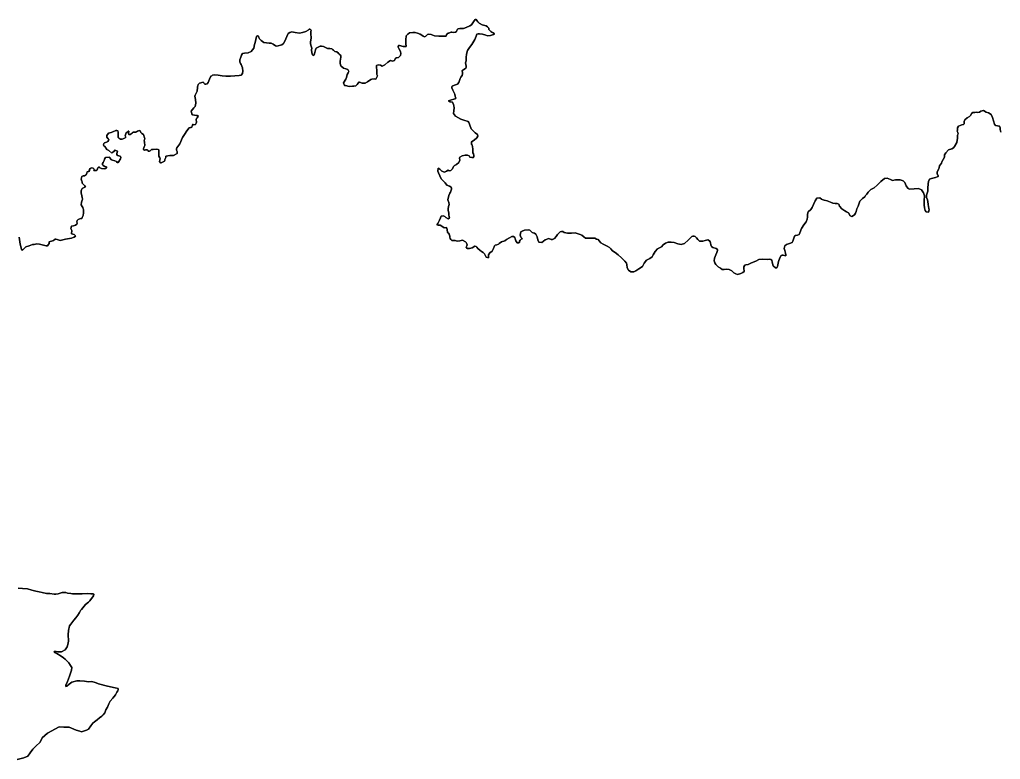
# Model space of a CAD drawing. Header units: inches. Extents: x 141448 to 685535, y 3466439 to 4099221.
# Drawn here: x 463876 to 472048, y 3804954 to 3811116 of the extents above; entities that cross this region are included whole.
import ezdxf

# ---------------------------------------------------------------- set-up
doc = ezdxf.new("R2010")
doc.units = ezdxf.units.IN
doc.header["$MEASUREMENT"] = 0
doc.layers.add('az_county', color=7, linetype='Continuous')

msp = doc.modelspace()

# ---------------------------------------------------------------- linework, layer by layer
at = {"layer": 'az_county'}
for points in [[(472050.3125, 3810177.25), (472044.90625, 3810200.5), (472046.8125, 3810214), (472041.1875, 3810227.5), (472033.90625, 3810227.5), (472022.3125, 3810229.75), (472006.5, 3810233.75), (471997.40625, 3810245.25), (471990.09375, 3810273.25), (471982.8125, 3810300.75), (471971.3125, 3810324.75), (471948.6875, 3810339.25), (471929.1875, 3810344.25), (471906, 3810357.75), (471884.09375, 3810353.5), (471874.3125, 3810345.75), (471860.8125, 3810343.25), (471847.40625, 3810343.75), (471835.8125, 3810343.25), (471819.40625, 3810341.25), (471807.09375, 3810332.75), (471800.40625, 3810320), (471790.59375, 3810308.25), (471771.6875, 3810298.75), (471750.90625, 3810281.5), (471747.3125, 3810266.25), (471746, 3810257.25), (471745.40625, 3810247.25), (471739.3125, 3810241.75), (471727.6875, 3810240), (471699, 3810228.25), (471691.59375, 3810214.75), (471691, 3810195.25), (471688.59375, 3810186.25), (471693.40625, 3810174.75), (471695.1875, 3810163.75), (471691.59375, 3810152), (471689.09375, 3810141.75), (471689.09375, 3810126.25), (471688.40625, 3810112.25), (471683.5, 3810093.25), (471665.8125, 3810059), (471657.8125, 3810047.5), (471643.09375, 3810038.75), (471614.40625, 3810031.75), (471593.09375, 3810005.75), (471583.3125, 3809989.25), (471582.59375, 3809979), (471581.40625, 3809971.25), (471560, 3809930.25), (471555.8125, 3809921), (471541.09375, 3809897.75), (471537.40625, 3809884.75), (471535.5, 3809872.25), (471521.90625, 3809849), (471521.8125, 3809842.75), (471521.8125, 3809828.75), (471527.5, 3809822), (471530.59375, 3809815.25), (471528.6875, 3809809.25), (471521.59375, 3809806.75), (471506.09375, 3809801.75), (471473.09375, 3809793.75), (471456.09375, 3809786.75), (471449.3125, 3809768.25), (471446.90625, 3809747.5), (471443.09375, 3809712), (471441.90625, 3809686.25), (471432.09375, 3809652.75), (471432.59375, 3809633.75), (471439.3125, 3809615.25), (471442.90625, 3809599.5), (471444.8125, 3809575), (471450.8125, 3809543.75), (471455.59375, 3809532.25), (471448.90625, 3809512.75), (471429.40625, 3809514.5), (471421.5, 3809526.75), (471416, 3809547), (471413.59375, 3809572.75), (471411.90625, 3809609.75), (471414.40625, 3809646.75), (471407.6875, 3809674.25), (471390, 3809698.75), (471366.3125, 3809708.25), (471328.40625, 3809707.25), (471291.1875, 3809703.75), (471278.40625, 3809710.25), (471268.09375, 3809723.25), (471263.8125, 3809731.75), (471252.3125, 3809758), (471238.8125, 3809772.75), (471213.3125, 3809782.5), (471174.8125, 3809780.75), (471149.8125, 3809776.5), (471130.90625, 3809783.75), (471103.40625, 3809796.25), (471081.40625, 3809791.25), (471050.3125, 3809768), (471021.59375, 3809736.75), (470994.6875, 3809714.25), (470969.09375, 3809701.5), (470947.09375, 3809679.5), (470936.09375, 3809663), (470925.09375, 3809649.5), (470917.09375, 3809639.25), (470900, 3809624.5), (470875.59375, 3809605), (470863.3125, 3809561), (470851.59375, 3809539.5), (470845.5, 3809518.75), (470840.59375, 3809502.75), (470831.40625, 3809490), (470811.3125, 3809476), (470797.3125, 3809480.25), (470783.3125, 3809506), (470765, 3809514.75), (470750.3125, 3809524.25), (470725.90625, 3809540.75), (470707.6875, 3809562.25), (470701.59375, 3809577.75), (470688.8125, 3809583.25), (470669.90625, 3809583.25), (470652.8125, 3809586.75), (470631.5, 3809596), (470604.09375, 3809607.75), (470579.09375, 3809612.75), (470563.8125, 3809616.75), (470556.5, 3809620.5), (470543.09375, 3809632.25), (470518.6875, 3809629.25), (470504.59375, 3809607.25), (470491.09375, 3809576), (470479.5, 3809551.5), (470469.6875, 3809533.25), (470445.90625, 3809515.5), (470439.8125, 3809495.75), (470439.6875, 3809469.75), (470437.90625, 3809453.75), (470428.6875, 3809430.5), (470410.3125, 3809405.5), (470391.90625, 3809375.5), (470376.09375, 3809340.75), (470371.09375, 3809324.75), (470357.09375, 3809321.25), (470341.3125, 3809316.75), (470332.09375, 3809312), (470325.90625, 3809295.5), (470319.1875, 3809271), (470312.40625, 3809259.5), (470291.09375, 3809252.25), (470264.90625, 3809243.75), (470252.59375, 3809230.25), (470247.09375, 3809208.25), (470251.90625, 3809192.25), (470256.8125, 3809170.25), (470259.3125, 3809158), (470259.8125, 3809149.5), (470250.09375, 3809150.25), (470237.90625, 3809153.25), (470229.90625, 3809153.75), (470221.40625, 3809151.25), (470209.8125, 3809133), (470199.90625, 3809101.25), (470191.90625, 3809059.75), (470186.40625, 3809048.75), (470173.59375, 3809049.75), (470155.40625, 3809065.75), (470146.90625, 3809094.5), (470143.3125, 3809111.75), (470135.3125, 3809119), (470125.59375, 3809119.75), (470104.8125, 3809117.25), (470068.8125, 3809121.5), (470035.3125, 3809118.5), (470010.8125, 3809105.25), (470000.40625, 3809100.25), (469969.3125, 3809087.25), (469944.90625, 3809077), (469925.90625, 3809072.25), (469917.40625, 3809069.75), (469911.3125, 3809055.75), (469910.09375, 3809036.25), (469913.09375, 3809026.25), (469911.8125, 3809017.75), (469900.8125, 3809009.25), (469886.1875, 3809001.75), (469856.90625, 3808991.5), (469842.3125, 3808998.25), (469826.40625, 3809007.25), (469808.8125, 3809024), (469787.40625, 3809034.25), (469763.59375, 3809036.25), (469745.3125, 3809035), (469730.6875, 3809035.75), (469716.09375, 3809046), (469695.90625, 3809055.75), (469677.59375, 3809076), (469669.09375, 3809090.25), (469662.40625, 3809106.75), (469666.09375, 3809128), (469675.90625, 3809155.5), (469686.40625, 3809176.75), (469691.90625, 3809192.75), (469689.40625, 3809200.75), (469678.40625, 3809208.25), (469652.3125, 3809217.75), (469640.6875, 3809227.25), (469636.40625, 3809240.5), (469632.8125, 3809255.75), (469629.09375, 3809264.25), (469624.3125, 3809273), (469609, 3809281.5), (469587.6875, 3809274.75), (469569.40625, 3809271.25), (469541.3125, 3809269.25), (469526.09375, 3809283.5), (469516.3125, 3809299.25), (469504.09375, 3809309.75), (469496.8125, 3809313.25), (469486.40625, 3809312.75), (469477.90625, 3809309.25), (469469.90625, 3809301.75), (469447.3125, 3809278), (469414.40625, 3809251.75), (469389.3125, 3809242), (469360.59375, 3809247.5), (469330.8125, 3809258), (469305.8125, 3809263.5), (469279.59375, 3809263.5), (469256.3125, 3809254.25), (469239.3125, 3809239.25), (469222.8125, 3809223.25), (469207.40625, 3809214), (469191, 3809206.25), (469170.8125, 3809185.25), (469154.90625, 3809156), (469145.09375, 3809140.75), (469125.59375, 3809124.75), (469100.5, 3809112), (469079.8125, 3809088.25), (469065.09375, 3809058.75), (469035.8125, 3809040), (469010.6875, 3809024.75), (468992.40625, 3809015.5), (468967.40625, 3809015), (468950.3125, 3809029.75), (468939.40625, 3809047.25), (468934.5, 3809076.25), (468931.5, 3809086.5), (468918.6875, 3809104.25), (468909.59375, 3809113.5), (468891.3125, 3809131.25), (468862.09375, 3809155.75), (468837.6875, 3809176.5), (468814.5, 3809189.25), (468802.3125, 3809207.25), (468792, 3809218.75), (468772.5, 3809229.25), (468759.09375, 3809234), (468738.3125, 3809244.5), (468718.8125, 3809257.75), (468705.40625, 3809272), (468695.09375, 3809284.75), (468681.6875, 3809288.5), (468668.3125, 3809294.75), (468634.09375, 3809294.75), (468612.8125, 3809295.25), (468589.59375, 3809294.75), (468576.09375, 3809305.25), (468560.90625, 3809321), (468546.3125, 3809327.25), (468522.5, 3809333.25), (468503.59375, 3809338.75), (468475.5, 3809338.25), (468440.09375, 3809338.25), (468413.90625, 3809343.25), (468401.6875, 3809350), (468391.3125, 3809350), (468380.40625, 3809347.5), (468369.90625, 3809338.25), (468357.09375, 3809324.75), (468346.8125, 3809310.25), (468332.09375, 3809292.5), (468316.1875, 3809283.25), (468303.59375, 3809285.25), (468285.09375, 3809293.75), (468253.90625, 3809281.75), (468228.3125, 3809260.75), (468200.8125, 3809262.25), (468194.1875, 3809282.75), (468187.5, 3809307.25), (468175.90625, 3809328.25), (468164.90625, 3809336.75), (468154.59375, 3809340.25), (468145.40625, 3809341.75), (468138.8125, 3809349.75), (468127.1875, 3809361.25), (468115, 3809366.25), (468083.90625, 3809361.75), (468063.09375, 3809353.25), (468052.6875, 3809347.25), (468047.1875, 3809319.25), (468050.8125, 3809305), (468059.90625, 3809295.75), (468064.1875, 3809291), (468055.6875, 3809286.25), (468046.5, 3809278.75), (468041, 3809271.25), (468041.59375, 3809264.25), (468040.40625, 3809258), (468034.90625, 3809255.5), (468020.3125, 3809257.25), (468011.09375, 3809272), (468005.59375, 3809290.25), (468002, 3809301.25), (467992.3125, 3809308.75), (467976.40625, 3809309.25), (467956.3125, 3809297.25), (467931.8125, 3809283.25), (467919, 3809273.25), (467890.3125, 3809265.5), (467872.59375, 3809249.75), (467865.90625, 3809244.25), (467853.09375, 3809239.25), (467838.40625, 3809236.25), (467831.6875, 3809231.25), (467824.3125, 3809209.75), (467812.6875, 3809188.5), (467793.8125, 3809172.75), (467783.40625, 3809155.5), (467783.90625, 3809139), (467782.6875, 3809131), (467762.59375, 3809138.25), (467749.8125, 3809164.25), (467738.8125, 3809175.75), (467724.8125, 3809183.25), (467709.59375, 3809195.25), (467694.90625, 3809208.75), (467685.8125, 3809219.25), (467679.8125, 3809225.25), (467668.8125, 3809227.75), (467646.8125, 3809216.25), (467625.40625, 3809208.25), (467616.3125, 3809210.25), (467604.6875, 3809210.75), (467598, 3809219.25), (467602.90625, 3809231.5), (467604.09375, 3809238.75), (467602.90625, 3809248.75), (467596.1875, 3809258.25), (467590.8125, 3809265.25), (467565.09375, 3809279.25), (467545, 3809273.25), (467526.6875, 3809271.75), (467512.59375, 3809274.25), (467504.09375, 3809276.75), (467491.90625, 3809276.75), (467477.90625, 3809276.75), (467469.90625, 3809284.25), (467464.5, 3809293.25), (467461.40625, 3809302.5), (467460.3125, 3809311.75), (467459, 3809320.25), (467454.8125, 3809328.75), (467449.3125, 3809335.75), (467440.09375, 3809343.5), (467438.40625, 3809368), (467435.90625, 3809377.25), (467429.3125, 3809383.25), (467414.59375, 3809382.75), (467402.40625, 3809389.25), (467379.90625, 3809404.25), (467362.8125, 3809404.25), (467352.40625, 3809405.25), (467360.3125, 3809418.25), (467373.8125, 3809445.25), (467383, 3809464.75), (467387.90625, 3809479.75), (467404.40625, 3809481.75), (467417.8125, 3809475.75), (467428.09375, 3809467), (467447.09375, 3809456.75), (467456.8125, 3809465.75), (467452.59375, 3809487.75), (467452.59375, 3809504.25), (467446.59375, 3809527.5), (467446.59375, 3809541), (467450.3125, 3809558.75), (467453.90625, 3809576.5), (467450.90625, 3809591.75), (467444.3125, 3809614.25), (467451, 3809651), (467460.8125, 3809669.25), (467465.6875, 3809679.25), (467474.3125, 3809702.25), (467474.90625, 3809712.75), (467470.59375, 3809720.75), (467458.40625, 3809728.25), (467434.6875, 3809736.75), (467421.3125, 3809756.75), (467402.40625, 3809776.25), (467387.8125, 3809788.75), (467377.40625, 3809813.75), (467365.90625, 3809838.75), (467361.09375, 3809852.75), (467364.09375, 3809878), (467376.3125, 3809869.25), (467387.90625, 3809857.75), (467393.40625, 3809852.25), (467415.90625, 3809844.25), (467433, 3809852.75), (467445.90625, 3809860.75), (467456.1875, 3809856.5), (467469.59375, 3809858.75), (467481.90625, 3809873), (467490.40625, 3809891.25), (467499.59375, 3809901.75), (467509.40625, 3809907.25), (467516.6875, 3809909), (467535.59375, 3809925.5), (467543.59375, 3809945), (467542.40625, 3809961.5), (467543.09375, 3809970.75), (467563.8125, 3809982.25), (467587, 3809987.25), (467598, 3809986.5), (467607.8125, 3809987.25), (467620.59375, 3809980.25), (467628.40625, 3809970), (467643.6875, 3809966.25), (467658.3125, 3809966.75), (467661.40625, 3809973.75), (467661.40625, 3809983.25), (467657.8125, 3809998.25), (467651.6875, 3810006), (467652.40625, 3810040.25), (467649.3125, 3810056.75), (467646.90625, 3810072.25), (467640.8125, 3810077), (467641.40625, 3810097.75), (467664.09375, 3810112.25), (467684.3125, 3810130.25), (467693.40625, 3810146), (467689.8125, 3810157.75), (467672.6875, 3810173.5), (467637.40625, 3810204.75), (467627.09375, 3810237.25), (467623.3125, 3810246.25), (467617.90625, 3810259.25), (467612.40625, 3810266.5), (467578.3125, 3810278.75), (467552.09375, 3810286.25), (467506.40625, 3810310.75), (467492.40625, 3810333.25), (467494.8125, 3810357.25), (467496.6875, 3810379.75), (467493.6875, 3810396.75), (467491.90625, 3810409.75), (467481.5, 3810427.5), (467462, 3810431.25), (467450.40625, 3810439.75), (467474.3125, 3810448.25), (467494.40625, 3810453.25), (467504.8125, 3810457.25), (467510.3125, 3810463.5), (467506, 3810475.25), (467501.1875, 3810494.25), (467484.8125, 3810529), (467478.09375, 3810547.25), (467476.90625, 3810556.5), (467480.5, 3810562), (467486, 3810565), (467508.59375, 3810571.75), (467524.5, 3810577.25), (467534.90625, 3810592.5), (467545.3125, 3810626.25), (467553.3125, 3810637.75), (467563, 3810650.5), (467566.09375, 3810664.75), (467566.09375, 3810677.25), (467562.5, 3810686), (467562.5, 3810692.25), (467566.8125, 3810695.25), (467574.6875, 3810697), (467586.3125, 3810704.75), (467594.90625, 3810712.25), (467595.5, 3810719.75), (467595.5, 3810728.75), (467591.90625, 3810756.75), (467596.1875, 3810772.25), (467596.1875, 3810789.25), (467595.59375, 3810800.75), (467598.09375, 3810827.75), (467606.6875, 3810857.25), (467625.59375, 3810883.25), (467643.40625, 3810909.25), (467669.6875, 3810951.25), (467681.3125, 3810978.75), (467686.1875, 3810993.25), (467696, 3810997), (467708.8125, 3810998.75), (467732.59375, 3810993.25), (467759.40625, 3810986.75), (467774.09375, 3810981.25), (467800.3125, 3810982.75), (467824.09375, 3810992.75), (467831.40625, 3810997.5), (467821.09375, 3811005.5), (467810.09375, 3811011), (467801.59375, 3811017.25), (467784.5, 3811034.25), (467784.5, 3811043.5), (467774.8125, 3811054.5), (467762.59375, 3811063.75), (467729.59375, 3811072.25), (467704.6875, 3811086.75), (467694.3125, 3811097.25), (467685.8125, 3811107.25), (467679.09375, 3811115.75), (467672.40625, 3811115.75), (467663.1875, 3811105.75), (467641.1875, 3811072.25), (467627.09375, 3811063.75), (467597.8125, 3811050.25), (467573.40625, 3811040.75), (467543.5, 3811040.75), (467531.3125, 3811040), (467524, 3811037), (467519.6875, 3811026), (467515.40625, 3811016.25), (467506.90625, 3811010.75), (467492.8125, 3811009.5), (467478.1875, 3811012), (467470.3125, 3811012.5), (467462.90625, 3811008.25), (467451.90625, 3811004), (467444, 3811002.25), (467437.90625, 3810996.25), (467433.59375, 3810988.25), (467428.6875, 3810978.25), (467402.5, 3810977.25), (467368.90625, 3810977.75), (467332.90625, 3810980.75), (467304.90625, 3810991.25), (467286.59375, 3810994.25), (467273.8125, 3810992.75), (467261.59375, 3810977.75), (467249.90625, 3810973.75), (467238.90625, 3810978.5), (467228.59375, 3810985.25), (467212.8125, 3810994.5), (467190.1875, 3811001.75), (467171.3125, 3811008), (467151.09375, 3811009.25), (467123.6875, 3811005.5), (467110.3125, 3810995.75), (467098, 3810980.5), (467094.3125, 3810948.25), (467093.6875, 3810916.75), (467095.40625, 3810890.75), (467071.09375, 3810893.25), (467041.8125, 3810900.5), (467033.3125, 3810899.25), (467030.8125, 3810893.75), (467030.1875, 3810886.25), (467036.90625, 3810875.25), (467049, 3810851.5), (467052.59375, 3810832.75), (467048.90625, 3810816.25), (467033.09375, 3810800.75), (467019.59375, 3810798.25), (467012.3125, 3810796.75), (467006.8125, 3810793.5), (467000.09375, 3810775.25), (466981.8125, 3810770.25), (466966.5, 3810776.5), (466942.6875, 3810760.75), (466918.90625, 3810738), (466896.3125, 3810727.75), (466882.3125, 3810736.25), (466864.59375, 3810738.75), (466849.3125, 3810735), (466848.6875, 3810716), (466851.09375, 3810695.75), (466851.59375, 3810659.75), (466856.5, 3810646.25), (466843.09375, 3810620), (466829.59375, 3810622.5), (466811.90625, 3810620.25), (466801.59375, 3810618.25), (466775.90625, 3810596.75), (466753.90625, 3810586.5), (466731.3125, 3810587.75), (466707.59375, 3810593.75), (466702.09375, 3810593.75), (466697.8125, 3810587.75), (466688, 3810575), (466676.40625, 3810564.75), (466659.90625, 3810562.25), (466650.09375, 3810560.75), (466621.40625, 3810558.5), (466590.40625, 3810567.25), (466581.8125, 3810566.5), (466574.59375, 3810590.25), (466592.90625, 3810620.75), (466599, 3810635), (466604.59375, 3810658.25), (466613.09375, 3810672.25), (466619.8125, 3810683.25), (466617.40625, 3810690), (466609.5, 3810699.25), (466593.59375, 3810704.75), (466575.90625, 3810711.25), (466553.40625, 3810731.75), (466547.3125, 3810750.5), (466545.59375, 3810770.25), (466551.09375, 3810803.25), (466551.09375, 3810816.75), (466538.90625, 3810827.75), (466532.8125, 3810834.25), (466528.59375, 3810842.25), (466523.09375, 3810847.25), (466512.09375, 3810848.25), (466501.8125, 3810849.75), (466490.8125, 3810860), (466484.09375, 3810868), (466476.8125, 3810872.75), (466459.6875, 3810874.75), (466442.59375, 3810874.25), (466436.5, 3810877.75), (466406.59375, 3810891.25), (466391.40625, 3810894.25), (466381, 3810895), (466356.59375, 3810884), (466346.1875, 3810877.25), (466341.3125, 3810862.75), (466335.1875, 3810840.75), (466329.59375, 3810822.75), (466321.6875, 3810816.75), (466316.1875, 3810821.25), (466310.8125, 3810838.75), (466308.90625, 3810862.75), (466310.8125, 3810876.75), (466302.3125, 3810901.75), (466298.6875, 3810917.25), (466300.5, 3810928.75), (466304.3125, 3810964.75), (466302.40625, 3810998.25), (466303.09375, 3811015.5), (466304.3125, 3811029), (466300.09375, 3811033.75), (466294.59375, 3811036.25), (466287.875, 3811035.75), (466280.5625, 3811029), (466259.78125, 3811016.25), (466232.875, 3811008.25), (466206.65625, 3811003.25), (466170.65625, 3811007.75), (466145.0625, 3811012.75), (466127.96875, 3811009.75), (466113.28125, 3811000.25), (466101.0625, 3810975.25), (466085.15625, 3810937.5), (466075.375, 3810917.25), (466059.46875, 3810904.5), (466020.375, 3810896), (466008.78125, 3810896.75), (465989.28125, 3810911.75), (465972.875, 3810919.75), (465955.15625, 3810918.75), (465933.78125, 3810922.25), (465910.5625, 3810924.25), (465887.46875, 3810941.25), (465875.28125, 3810954.75), (465870.375, 3810967), (465864.96875, 3810979.25), (465858.28125, 3810981.25), (465850.875, 3810974.25), (465843.5625, 3810950.5), (465837.375, 3810924.75), (465833.78125, 3810909), (465826.375, 3810878.25), (465806.15625, 3810850.75), (465779.28125, 3810839.25), (465749.375, 3810837.5), (465734.15625, 3810834.5), (465725.5625, 3810820.25), (465719.46875, 3810803.75), (465710.28125, 3810780.75), (465710.875, 3810765.25), (465715.78125, 3810751.25), (465721.28125, 3810743.25), (465732.15625, 3810715.25), (465736.375, 3810685.25), (465732.0625, 3810667.75), (465722.875, 3810653.5), (465704.5625, 3810650.5), (465633.15625, 3810645), (465593.5625, 3810645.75), (465564.28125, 3810647), (465529.46875, 3810653.75), (465502.0625, 3810655.75), (465483.78125, 3810653), (465477.78125, 3810647.25), (465469.78125, 3810643.5), (465458.78125, 3810620.25), (465446.375, 3810592.75), (465439.65625, 3810581.75), (465428.78125, 3810577), (465420.15625, 3810577.75), (465414.65625, 3810584.25), (465411.65625, 3810590.5), (465404.96875, 3810594.25), (465375.65625, 3810587.5), (465364.0625, 3810575.25), (465360.375, 3810563.75), (465359.0625, 3810555.25), (465359.0625, 3810549.25), (465354.0625, 3810519.25), (465347.875, 3810503.25), (465339.375, 3810486.75), (465336.875, 3810477), (465341.65625, 3810449.5), (465343.375, 3810420.75), (465337.28125, 3810393.25), (465327.375, 3810381.75), (465306.5625, 3810352.5), (465311.96875, 3810332.25), (465317.46875, 3810322.5), (465349.15625, 3810316.25), (465358.875, 3810317.5), (465362.5625, 3810313.75), (465361.375, 3810306.25), (465355.28125, 3810297.75), (465350.28125, 3810291.75), (465347.28125, 3810284.5), (465347.78125, 3810274.75), (465350.875, 3810269.25), (465350.28125, 3810261.75), (465346.5625, 3810252.25), (465340.375, 3810243.5), (465328.15625, 3810240.5), (465320.875, 3810243.75), (465316.5625, 3810237.5), (465312.875, 3810230.75), (465309.78125, 3810221), (465306.15625, 3810216.75), (465299.375, 3810216.75), (465288.375, 3810213.75), (465268.875, 3810190.75), (465249.875, 3810160.25), (465234.46875, 3810133.25), (465211.15625, 3810080.25), (465186.65625, 3810047.75), (465184.15625, 3810039.25), (465184.0625, 3810028.25), (465187.78125, 3810017.75), (465188.28125, 3810002), (465158.375, 3809983.75), (465126.65625, 3809985.25), (465093.0625, 3809977.25), (465093.0625, 3809967.25), (465086.28125, 3809951), (465085.0625, 3809941.25), (465083.15625, 3809935.75), (465072.78125, 3809930.75), (465055.65625, 3809922.25), (465048.96875, 3809923.75), (465041.65625, 3809932.75), (465044.78125, 3809945.75), (465046.0625, 3809959.75), (465045.375, 3809965.75), (465036.96875, 3809979.75), (465034.5625, 3809988.25), (465034.65625, 3810022.75), (465034.65625, 3810031.25), (465031.0625, 3810034.75), (465019.375, 3810035.5), (464988.875, 3810035), (464976.0625, 3810033.25), (464970.5625, 3810027.25), (464965.0625, 3810021.75), (464957.78125, 3810018.75), (464946.78125, 3810018.75), (464943.15625, 3810029.25), (464938.28125, 3810030.75), (464932.15625, 3810031), (464924.28125, 3810030.25), (464917.5625, 3810029.25), (464908.96875, 3810032.75), (464908.375, 3810041.25), (464910.875, 3810048.25), (464914.5625, 3810056.75), (464920.0625, 3810067.75), (464917.0625, 3810095.75), (464914.0625, 3810108), (464915.375, 3810115.25), (464918.46875, 3810126.25), (464916.65625, 3810131.75), (464907.5625, 3810159.25), (464895.375, 3810168), (464886.28125, 3810176.75), (464884.46875, 3810182.75), (464881.375, 3810189.25), (464875.375, 3810191.25), (464866.15625, 3810190.75), (464858.28125, 3810186.5), (464850.28125, 3810180.25), (464843.5625, 3810178), (464835.65625, 3810178), (464829.5625, 3810178), (464821.5625, 3810178), (464816.78125, 3810174.25), (464812.375, 3810170.75), (464798.375, 3810160.25), (464791.0625, 3810158.5), (464785.5625, 3810159.25), (464783.15625, 3810165.75), (464786.875, 3810185.5), (464780.78125, 3810185.5), (464772.78125, 3810179.25), (464763.5625, 3810172.25), (464754.375, 3810148.75), (464758.65625, 3810141.5), (464759.875, 3810136.75), (464755.5625, 3810130), (464744.5625, 3810125.25), (464731.0625, 3810119.75), (464717.0625, 3810120.25), (464707.96875, 3810124.75), (464702.46875, 3810127.75), (464697.5625, 3810132.75), (464697.0625, 3810152.25), (464697.78125, 3810177.25), (464693.5625, 3810189.5), (464686.28125, 3810193.25), (464678.28125, 3810193.25), (464653.875, 3810181), (464639.78125, 3810174.25), (464617.78125, 3810170.25), (464603.0625, 3810149.25), (464601.875, 3810136.75), (464614.5625, 3810123.75), (464618.28125, 3810117), (464615.78125, 3810107.75), (464610.875, 3810099.25), (464599.28125, 3810095.75), (464591.96875, 3810093.25), (464583.96875, 3810089.5), (464577.28125, 3810083.5), (464576.0625, 3810073.75), (464579.0625, 3810063.75), (464585.0625, 3810059), (464593.65625, 3810049.25), (464598.46875, 3810041.75), (464603.375, 3810033.25), (464609.375, 3810030.25), (464620.375, 3810024.75), (464643.5625, 3810004.25), (464653.875, 3810010.5), (464663.78125, 3810019.75), (464670.375, 3810027.5), (464691.78125, 3810020.75), (464688.65625, 3810007.75), (464684.96875, 3810001.25), (464686.78125, 3809993.25), (464692.28125, 3809984.25), (464703.28125, 3809981), (464713.5625, 3809978.5), (464717.875, 3809975.25), (464719.0625, 3809967.5), (464717.78125, 3809955.75), (464702.46875, 3809933.25), (464697.5625, 3809926.75), (464688.375, 3809926.75), (464682.96875, 3809932.75), (464669.5625, 3809940.25), (464650.0625, 3809945.25), (464642.0625, 3809948.75), (464621.46875, 3809969.75), (464590.875, 3809966.75), (464583.5625, 3809953.75), (464581.0625, 3809942.75), (464572.46875, 3809926.25), (464566.375, 3809917.25), (464566.96875, 3809907.5), (464571.78125, 3809902), (464585.28125, 3809893.25), (464599.28125, 3809889), (464600.375, 3809880.5), (464591.875, 3809876.25), (464582.78125, 3809873.75), (464558.28125, 3809876.75), (464544.875, 3809882.5), (464540.65625, 3809886.25), (464534.5625, 3809886.25), (464527.875, 3809882.5), (464522.28125, 3809863.75), (464513.0625, 3809859.25), (464500.875, 3809858.25), (464495.375, 3809860), (464496.0625, 3809868.75), (464493.0625, 3809874.25), (464487.5625, 3809878.25), (464478.375, 3809880.25), (464470.46875, 3809877.25), (464463.78125, 3809875.25), (464459.46875, 3809866.75), (464457.5625, 3809858.25), (464453.875, 3809851), (464447.78125, 3809849.75), (464439.875, 3809846.75), (464436.15625, 3809836.25), (464431.28125, 3809823.5), (464425.15625, 3809821.25), (464416.5625, 3809815.75), (464406.78125, 3809813.75), (464395.28125, 3809809), (464389.0625, 3809786.25), (464392.65625, 3809777.25), (464394.46875, 3809770.5), (464396.28125, 3809763.75), (464397.46875, 3809754), (464419.375, 3809732.5), (464424.875, 3809724), (464419.875, 3809721.5), (464408.875, 3809714.75), (464397.875, 3809708.75), (464391.78125, 3809699), (464389.875, 3809689.75), (464389.28125, 3809673.75), (464394.0625, 3809648.25), (464398.28125, 3809635.25), (464400.78125, 3809624.25), (464400.78125, 3809618.75), (464398.28125, 3809611), (464391.46875, 3809594.5), (464389.5625, 3809573.75), (464398.0625, 3809560.25), (464402.28125, 3809551.75), (464406.5625, 3809540.75), (464408.96875, 3809534.5), (464408.28125, 3809506.25), (464405.15625, 3809485), (464398.375, 3809466.75), (464394.0625, 3809459.25), (464387.375, 3809458.25), (464377.5625, 3809455.25), (464363.5625, 3809450.25), (464354.375, 3809441.75), (464353.0625, 3809432.75), (464354.875, 3809421.75), (464353.65625, 3809412.5), (464340.875, 3809403.75), (464324.375, 3809399.25), (464309.65625, 3809394.25), (464301.65625, 3809374.75), (464307.15625, 3809364.75), (464311.375, 3809360), (464310.78125, 3809348.25), (464309.5625, 3809341.75), (464309.46875, 3809331.75), (464331.375, 3809325.75), (464339.96875, 3809318.25), (464340.5625, 3809312.75), (464331.375, 3809304.75), (464322.78125, 3809300.25), (464308.15625, 3809294.75), (464259.375, 3809288), (464212.875, 3809274.75), (464187.875, 3809284), (464176.96875, 3809287.25), (464171.46875, 3809286.5), (464158.5625, 3809276.25), (464149.46875, 3809273.25), (464122.5625, 3809264), (464122.5625, 3809251.75), (464115.15625, 3809240.25), (464109.0625, 3809231.25), (464096.28125, 3809231.75), (464073.65625, 3809236.75), (464052.96875, 3809242.25), (464040.78125, 3809246), (464020.0625, 3809249.25), (463998.0625, 3809242.5), (463984.65625, 3809242.5), (463955.28125, 3809230.25), (463927.28125, 3809222.5), (463908.28125, 3809204.75), (463901.5625, 3809198.75), (463896.65625, 3809195.25), (463892.375, 3809202.5), (463880.375, 3809245.25), (463871.96875, 3809303.25)], [(463871.96875, 3809303.25), (463880.375, 3809245.25), (463892.375, 3809202.5), (463896.65625, 3809195.25), (463901.5625, 3809198.75), (463908.28125, 3809204.75), (463927.28125, 3809222.5), (463955.28125, 3809230.25), (463984.65625, 3809242.5), (463998.0625, 3809242.5), (464020.0625, 3809249.25), (464040.78125, 3809246), (464052.96875, 3809242.25), (464073.65625, 3809236.75), (464096.28125, 3809231.75), (464109.0625, 3809231.25), (464115.15625, 3809240.25), (464122.5625, 3809251.75), (464122.5625, 3809264), (464149.46875, 3809273.25), (464158.5625, 3809276.25), (464171.46875, 3809286.5), (464176.96875, 3809287.25), (464187.875, 3809284), (464212.875, 3809274.75), (464259.375, 3809288), (464308.15625, 3809294.75), (464322.78125, 3809300.25), (464331.375, 3809304.75), (464340.5625, 3809312.75), (464339.96875, 3809318.25), (464331.375, 3809325.75), (464309.46875, 3809331.75), (464309.5625, 3809341.75), (464310.78125, 3809348.25), (464311.375, 3809360), (464307.15625, 3809364.75), (464301.65625, 3809374.75), (464309.65625, 3809394.25), (464324.375, 3809399.25), (464340.875, 3809403.75), (464353.65625, 3809412.5), (464354.875, 3809421.75), (464353.0625, 3809432.75), (464354.375, 3809441.75), (464363.5625, 3809450.25), (464377.5625, 3809455.25), (464387.375, 3809458.25), (464394.0625, 3809459.25), (464398.375, 3809466.75), (464405.15625, 3809485), (464408.28125, 3809506.25), (464408.96875, 3809534.5), (464406.5625, 3809540.75), (464402.28125, 3809551.75), (464398.0625, 3809560.25), (464389.5625, 3809573.75), (464391.46875, 3809594.5), (464398.28125, 3809611), (464400.78125, 3809618.75), (464400.78125, 3809624.25), (464398.28125, 3809635.25), (464394.0625, 3809648.25), (464389.28125, 3809673.75), (464389.875, 3809689.75), (464391.78125, 3809699), (464397.875, 3809708.75), (464408.875, 3809714.75), (464419.875, 3809721.5), (464424.875, 3809724), (464419.375, 3809732.5), (464397.46875, 3809754), (464396.28125, 3809763.75), (464394.46875, 3809770.5), (464392.65625, 3809777.25), (464389.0625, 3809786.25), (464395.28125, 3809809), (464406.78125, 3809813.75), (464416.5625, 3809815.75), (464425.15625, 3809821.25), (464431.28125, 3809823.5), (464436.15625, 3809836.25), (464439.875, 3809846.75), (464447.78125, 3809849.75), (464453.875, 3809851), (464457.5625, 3809858.25), (464459.46875, 3809866.75), (464463.78125, 3809875.25), (464470.46875, 3809877.25), (464478.375, 3809880.25), (464487.5625, 3809878.25), (464493.0625, 3809874.25), (464496.0625, 3809868.75), (464495.375, 3809860), (464500.875, 3809858.25), (464513.0625, 3809859.25), (464522.28125, 3809863.75), (464527.875, 3809882.5), (464534.5625, 3809886.25), (464540.65625, 3809886.25), (464544.875, 3809882.5), (464558.28125, 3809876.75), (464582.78125, 3809873.75), (464591.875, 3809876.25), (464600.375, 3809880.5), (464599.28125, 3809889), (464585.28125, 3809893.25), (464571.78125, 3809902), (464566.96875, 3809907.5), (464566.375, 3809917.25), (464572.46875, 3809926.25), (464581.0625, 3809942.75), (464583.5625, 3809953.75), (464590.875, 3809966.75), (464621.46875, 3809969.75), (464642.0625, 3809948.75), (464650.0625, 3809945.25), (464669.5625, 3809940.25), (464682.96875, 3809932.75), (464688.375, 3809926.75), (464697.5625, 3809926.75), (464702.46875, 3809933.25), (464717.78125, 3809955.75), (464719.0625, 3809967.5), (464717.875, 3809975.25), (464713.5625, 3809978.5), (464703.28125, 3809981), (464692.28125, 3809984.25), (464686.78125, 3809993.25), (464684.96875, 3810001.25), (464688.65625, 3810007.75), (464691.78125, 3810020.75), (464670.375, 3810027.5), (464663.78125, 3810019.75), (464653.875, 3810010.5), (464643.5625, 3810004.25), (464620.375, 3810024.75), (464609.375, 3810030.25), (464603.375, 3810033.25), (464598.46875, 3810041.75), (464593.65625, 3810049.25), (464585.0625, 3810059), (464579.0625, 3810063.75), (464576.0625, 3810073.75), (464577.28125, 3810083.5), (464583.96875, 3810089.5), (464591.96875, 3810093.25), (464599.28125, 3810095.75), (464610.875, 3810099.25), (464615.78125, 3810107.75), (464618.28125, 3810117), (464614.5625, 3810123.75), (464601.875, 3810136.75), (464603.0625, 3810149.25), (464617.78125, 3810170.25), (464639.78125, 3810174.25), (464653.875, 3810181), (464678.28125, 3810193.25), (464686.28125, 3810193.25), (464693.5625, 3810189.5), (464697.78125, 3810177.25), (464697.0625, 3810152.25), (464697.5625, 3810132.75), (464702.46875, 3810127.75), (464707.96875, 3810124.75), (464717.0625, 3810120.25), (464731.0625, 3810119.75), (464744.5625, 3810125.25), (464755.5625, 3810130), (464759.875, 3810136.75), (464758.65625, 3810141.5), (464754.375, 3810148.75), (464763.5625, 3810172.25), (464772.78125, 3810179.25), (464780.78125, 3810185.5), (464786.875, 3810185.5), (464783.15625, 3810165.75), (464785.5625, 3810159.25), (464791.0625, 3810158.5), (464798.375, 3810160.25), (464812.375, 3810170.75), (464816.78125, 3810174.25), (464821.5625, 3810178), (464829.5625, 3810178), (464835.65625, 3810178), (464843.5625, 3810178), (464850.28125, 3810180.25), (464858.28125, 3810186.5), (464866.15625, 3810190.75), (464875.375, 3810191.25), (464881.375, 3810189.25), (464884.46875, 3810182.75), (464886.28125, 3810176.75), (464895.375, 3810168), (464907.5625, 3810159.25), (464916.65625, 3810131.75), (464918.46875, 3810126.25), (464915.375, 3810115.25), (464914.0625, 3810108), (464917.0625, 3810095.75), (464920.0625, 3810067.75), (464914.5625, 3810056.75), (464910.875, 3810048.25), (464908.375, 3810041.25), (464908.96875, 3810032.75), (464917.5625, 3810029.25), (464924.28125, 3810030.25), (464932.15625, 3810031), (464938.28125, 3810030.75), (464943.15625, 3810029.25), (464946.78125, 3810018.75), (464957.78125, 3810018.75), (464965.0625, 3810021.75), (464970.5625, 3810027.25), (464976.0625, 3810033.25), (464988.875, 3810035), (465019.375, 3810035.5), (465031.0625, 3810034.75), (465034.65625, 3810031.25), (465034.65625, 3810022.75), (465034.5625, 3809988.25), (465036.96875, 3809979.75), (465045.375, 3809965.75), (465046.0625, 3809959.75), (465044.78125, 3809945.75), (465041.65625, 3809932.75), (465048.96875, 3809923.75), (465055.65625, 3809922.25), (465072.78125, 3809930.75), (465083.15625, 3809935.75), (465085.0625, 3809941.25), (465086.28125, 3809951), (465093.0625, 3809967.25), (465093.0625, 3809977.25), (465126.65625, 3809985.25), (465158.375, 3809983.75), (465188.28125, 3810002), (465187.78125, 3810017.75), (465184.0625, 3810028.25), (465184.15625, 3810039.25), (465186.65625, 3810047.75), (465211.15625, 3810080.25), (465234.46875, 3810133.25), (465249.875, 3810160.25), (465268.875, 3810190.75), (465288.375, 3810213.75), (465299.375, 3810216.75), (465306.15625, 3810216.75), (465309.78125, 3810221), (465312.875, 3810230.75), (465316.5625, 3810237.5), (465320.875, 3810243.75), (465328.15625, 3810240.5), (465340.375, 3810243.5), (465346.5625, 3810252.25), (465350.28125, 3810261.75), (465350.875, 3810269.25), (465347.78125, 3810274.75), (465347.28125, 3810284.5), (465350.28125, 3810291.75), (465355.28125, 3810297.75), (465361.375, 3810306.25), (465362.5625, 3810313.75), (465358.875, 3810317.5), (465349.15625, 3810316.25), (465317.46875, 3810322.5), (465311.96875, 3810332.25), (465306.5625, 3810352.5), (465327.375, 3810381.75), (465337.28125, 3810393.25), (465343.375, 3810420.75), (465341.65625, 3810449.5), (465336.875, 3810477), (465339.375, 3810486.75), (465347.875, 3810503.25), (465354.0625, 3810519.25), (465359.0625, 3810549.25), (465359.0625, 3810555.25), (465360.375, 3810563.75), (465364.0625, 3810575.25), (465375.65625, 3810587.5), (465404.96875, 3810594.25), (465411.65625, 3810590.5), (465414.65625, 3810584.25), (465420.15625, 3810577.75), (465428.78125, 3810577), (465439.65625, 3810581.75), (465446.375, 3810592.75), (465458.78125, 3810620.25), (465469.78125, 3810643.5), (465477.78125, 3810647.25), (465483.78125, 3810653), (465502.0625, 3810655.75), (465529.46875, 3810653.75), (465564.28125, 3810647), (465593.5625, 3810645.75), (465633.15625, 3810645), (465704.5625, 3810650.5), (465722.875, 3810653.5), (465732.0625, 3810667.75), (465736.375, 3810685.25), (465732.15625, 3810715.25), (465721.28125, 3810743.25), (465715.78125, 3810751.25), (465710.875, 3810765.25), (465710.28125, 3810780.75), (465719.46875, 3810803.75), (465725.5625, 3810820.25), (465734.15625, 3810834.5), (465749.375, 3810837.5), (465779.28125, 3810839.25), (465806.15625, 3810850.75), (465826.375, 3810878.25), (465833.78125, 3810909), (465837.375, 3810924.75), (465843.5625, 3810950.5), (465850.875, 3810974.25), (465858.28125, 3810981.25), (465864.96875, 3810979.25), (465870.375, 3810967), (465875.28125, 3810954.75), (465887.46875, 3810941.25), (465910.5625, 3810924.25), (465933.78125, 3810922.25), (465955.15625, 3810918.75), (465972.875, 3810919.75), (465989.28125, 3810911.75), (466008.78125, 3810896.75), (466020.375, 3810896), (466059.46875, 3810904.5), (466075.375, 3810917.25), (466085.15625, 3810937.5), (466101.0625, 3810975.25), (466113.28125, 3811000.25), (466127.96875, 3811009.75), (466145.0625, 3811012.75), (466170.65625, 3811007.75), (466206.65625, 3811003.25), (466232.875, 3811008.25), (466259.78125, 3811016.25), (466280.5625, 3811029), (466287.875, 3811035.75), (466294.59375, 3811036.25), (466300.09375, 3811033.75), (466304.3125, 3811029), (466303.09375, 3811015.5), (466302.40625, 3810998.25), (466304.3125, 3810964.75), (466300.5, 3810928.75), (466298.6875, 3810917.25), (466302.3125, 3810901.75), (466310.8125, 3810876.75), (466308.90625, 3810862.75), (466310.8125, 3810838.75), (466316.1875, 3810821.25), (466321.6875, 3810816.75), (466329.59375, 3810822.75), (466335.1875, 3810840.75), (466341.3125, 3810862.75), (466346.1875, 3810877.25), (466356.59375, 3810884), (466381, 3810895), (466391.40625, 3810894.25), (466406.59375, 3810891.25), (466436.5, 3810877.75), (466442.59375, 3810874.25), (466459.6875, 3810874.75), (466476.8125, 3810872.75), (466484.09375, 3810868), (466490.8125, 3810860), (466501.8125, 3810849.75), (466512.09375, 3810848.25), (466523.09375, 3810847.25), (466528.59375, 3810842.25), (466532.8125, 3810834.25), (466538.90625, 3810827.75), (466551.09375, 3810816.75), (466551.09375, 3810803.25), (466545.59375, 3810770.25), (466547.3125, 3810750.5), (466553.40625, 3810731.75), (466575.90625, 3810711.25), (466593.59375, 3810704.75), (466609.5, 3810699.25), (466617.40625, 3810690), (466619.8125, 3810683.25), (466613.09375, 3810672.25), (466604.59375, 3810658.25), (466599, 3810635), (466592.90625, 3810620.75), (466574.59375, 3810590.25), (466581.8125, 3810566.5), (466590.40625, 3810567.25), (466621.40625, 3810558.5), (466650.09375, 3810560.75), (466659.90625, 3810562.25), (466676.40625, 3810564.75), (466688, 3810575), (466697.8125, 3810587.75), (466702.09375, 3810593.75), (466707.59375, 3810593.75), (466731.3125, 3810587.75), (466753.90625, 3810586.5), (466775.90625, 3810596.75), (466801.59375, 3810618.25), (466811.90625, 3810620.25), (466829.59375, 3810622.5), (466843.09375, 3810620), (466856.5, 3810646.25), (466851.59375, 3810659.75), (466851.09375, 3810695.75), (466848.6875, 3810716), (466849.3125, 3810735), (466864.59375, 3810738.75), (466882.3125, 3810736.25), (466896.3125, 3810727.75), (466918.90625, 3810738), (466942.6875, 3810760.75), (466966.5, 3810776.5), (466981.8125, 3810770.25), (467000.09375, 3810775.25), (467006.8125, 3810793.5), (467012.3125, 3810796.75), (467019.59375, 3810798.25), (467033.09375, 3810800.75), (467048.90625, 3810816.25), (467052.59375, 3810832.75), (467049, 3810851.5), (467036.90625, 3810875.25), (467030.1875, 3810886.25), (467030.8125, 3810893.75), (467033.3125, 3810899.25), (467041.8125, 3810900.5), (467071.09375, 3810893.25), (467095.40625, 3810890.75), (467093.6875, 3810916.75), (467094.3125, 3810948.25), (467098, 3810980.5), (467110.3125, 3810995.75), (467123.6875, 3811005.5), (467151.09375, 3811009.25), (467171.3125, 3811008), (467190.1875, 3811001.75), (467212.8125, 3810994.5), (467228.59375, 3810985.25), (467238.90625, 3810978.5), (467249.90625, 3810973.75), (467261.59375, 3810977.75), (467273.8125, 3810992.75), (467286.59375, 3810994.25), (467304.90625, 3810991.25), (467332.90625, 3810980.75), (467368.90625, 3810977.75), (467402.5, 3810977.25), (467428.6875, 3810978.25), (467433.59375, 3810988.25), (467437.90625, 3810996.25), (467444, 3811002.25), (467451.90625, 3811004), (467462.90625, 3811008.25), (467470.3125, 3811012.5), (467478.1875, 3811012), (467492.8125, 3811009.5), (467506.90625, 3811010.75), (467515.40625, 3811016.25), (467519.6875, 3811026), (467524, 3811037), (467531.3125, 3811040), (467543.5, 3811040.75), (467573.40625, 3811040.75), (467597.8125, 3811050.25), (467627.09375, 3811063.75), (467641.1875, 3811072.25), (467663.1875, 3811105.75), (467672.40625, 3811115.75), (467679.09375, 3811115.75), (467685.8125, 3811107.25), (467694.3125, 3811097.25), (467704.6875, 3811086.75), (467729.59375, 3811072.25), (467762.59375, 3811063.75), (467774.8125, 3811054.5), (467784.5, 3811043.5), (467784.5, 3811034.25), (467801.59375, 3811017.25), (467810.09375, 3811011), (467821.09375, 3811005.5), (467831.40625, 3810997.5), (467824.09375, 3810992.75), (467800.3125, 3810982.75), (467774.09375, 3810981.25), (467759.40625, 3810986.75), (467732.59375, 3810993.25), (467708.8125, 3810998.75), (467696, 3810997), (467686.1875, 3810993.25), (467681.3125, 3810978.75), (467669.6875, 3810951.25), (467643.40625, 3810909.25), (467625.59375, 3810883.25), (467606.6875, 3810857.25), (467598.09375, 3810827.75), (467595.59375, 3810800.75), (467596.1875, 3810789.25), (467596.1875, 3810772.25), (467591.90625, 3810756.75), (467595.5, 3810728.75), (467595.5, 3810719.75), (467594.90625, 3810712.25), (467586.3125, 3810704.75), (467574.6875, 3810697), (467566.8125, 3810695.25), (467562.5, 3810692.25), (467562.5, 3810686), (467566.09375, 3810677.25), (467566.09375, 3810664.75), (467563, 3810650.5), (467553.3125, 3810637.75), (467545.3125, 3810626.25), (467534.90625, 3810592.5), (467524.5, 3810577.25), (467508.59375, 3810571.75), (467486, 3810565), (467480.5, 3810562), (467476.90625, 3810556.5), (467478.09375, 3810547.25), (467484.8125, 3810529), (467501.1875, 3810494.25), (467506, 3810475.25), (467510.3125, 3810463.5), (467504.8125, 3810457.25), (467494.40625, 3810453.25), (467474.3125, 3810448.25), (467450.40625, 3810439.75), (467462, 3810431.25), (467481.5, 3810427.5), (467491.90625, 3810409.75), (467493.6875, 3810396.75), (467496.6875, 3810379.75), (467494.8125, 3810357.25), (467492.40625, 3810333.25), (467506.40625, 3810310.75), (467552.09375, 3810286.25), (467578.3125, 3810278.75), (467612.40625, 3810266.5), (467617.90625, 3810259.25), (467623.3125, 3810246.25), (467627.09375, 3810237.25), (467637.40625, 3810204.75), (467672.6875, 3810173.5), (467689.8125, 3810157.75), (467693.40625, 3810146), (467684.3125, 3810130.25), (467664.09375, 3810112.25), (467641.40625, 3810097.75), (467640.8125, 3810077), (467646.90625, 3810072.25), (467649.3125, 3810056.75), (467652.40625, 3810040.25), (467651.6875, 3810006), (467657.8125, 3809998.25), (467661.40625, 3809983.25), (467661.40625, 3809973.75), (467658.3125, 3809966.75), (467643.6875, 3809966.25), (467628.40625, 3809970), (467620.59375, 3809980.25), (467607.8125, 3809987.25), (467598, 3809986.5), (467587, 3809987.25), (467563.8125, 3809982.25), (467543.09375, 3809970.75), (467542.40625, 3809961.5), (467543.59375, 3809945), (467535.59375, 3809925.5), (467516.6875, 3809909), (467509.40625, 3809907.25), (467499.59375, 3809901.75), (467490.40625, 3809891.25), (467481.90625, 3809873), (467469.59375, 3809858.75), (467456.1875, 3809856.5), (467445.90625, 3809860.75), (467433, 3809852.75), (467415.90625, 3809844.25), (467393.40625, 3809852.25), (467387.90625, 3809857.75), (467376.3125, 3809869.25), (467364.09375, 3809878), (467361.09375, 3809852.75), (467365.90625, 3809838.75), (467377.40625, 3809813.75), (467387.8125, 3809788.75), (467402.40625, 3809776.25), (467421.3125, 3809756.75), (467434.6875, 3809736.75), (467458.40625, 3809728.25), (467470.59375, 3809720.75), (467474.90625, 3809712.75), (467474.3125, 3809702.25), (467465.6875, 3809679.25), (467460.8125, 3809669.25), (467451, 3809651), (467444.3125, 3809614.25), (467450.90625, 3809591.75), (467453.90625, 3809576.5), (467450.3125, 3809558.75), (467446.59375, 3809541), (467446.59375, 3809527.5), (467452.59375, 3809504.25), (467452.59375, 3809487.75), (467456.8125, 3809465.75), (467447.09375, 3809456.75), (467428.09375, 3809467), (467417.8125, 3809475.75), (467404.40625, 3809481.75), (467387.90625, 3809479.75), (467383, 3809464.75), (467373.8125, 3809445.25), (467360.3125, 3809418.25), (467352.40625, 3809405.25), (467362.8125, 3809404.25), (467379.90625, 3809404.25), (467402.40625, 3809389.25), (467414.59375, 3809382.75), (467429.3125, 3809383.25), (467435.90625, 3809377.25), (467438.40625, 3809368), (467440.09375, 3809343.5), (467449.3125, 3809335.75), (467454.8125, 3809328.75), (467459, 3809320.25), (467460.3125, 3809311.75), (467461.40625, 3809302.5), (467464.5, 3809293.25), (467469.90625, 3809284.25), (467477.90625, 3809276.75), (467491.90625, 3809276.75), (467504.09375, 3809276.75), (467512.59375, 3809274.25), (467526.6875, 3809271.75), (467545, 3809273.25), (467565.09375, 3809279.25), (467590.8125, 3809265.25), (467596.1875, 3809258.25), (467602.90625, 3809248.75), (467604.09375, 3809238.75), (467602.90625, 3809231.5), (467598, 3809219.25), (467604.6875, 3809210.75), (467616.3125, 3809210.25), (467625.40625, 3809208.25), (467646.8125, 3809216.25), (467668.8125, 3809227.75), (467679.8125, 3809225.25), (467685.8125, 3809219.25), (467694.90625, 3809208.75), (467709.59375, 3809195.25), (467724.8125, 3809183.25), (467738.8125, 3809175.75), (467749.8125, 3809164.25), (467762.59375, 3809138.25), (467782.6875, 3809131), (467783.90625, 3809139), (467783.40625, 3809155.5), (467793.8125, 3809172.75), (467812.6875, 3809188.5), (467824.3125, 3809209.75), (467831.6875, 3809231.25), (467838.40625, 3809236.25), (467853.09375, 3809239.25), (467865.90625, 3809244.25), (467872.59375, 3809249.75), (467890.3125, 3809265.5), (467919, 3809273.25), (467931.8125, 3809283.25), (467956.3125, 3809297.25), (467976.40625, 3809309.25), (467992.3125, 3809308.75), (468002, 3809301.25), (468005.59375, 3809290.25), (468011.09375, 3809272), (468020.3125, 3809257.25), (468034.90625, 3809255.5), (468040.40625, 3809258), (468041.59375, 3809264.25), (468041, 3809271.25), (468046.5, 3809278.75), (468055.6875, 3809286.25), (468064.1875, 3809291), (468059.90625, 3809295.75), (468050.8125, 3809305), (468047.1875, 3809319.25), (468052.6875, 3809347.25), (468063.09375, 3809353.25), (468083.90625, 3809361.75), (468115, 3809366.25), (468127.1875, 3809361.25), (468138.8125, 3809349.75), (468145.40625, 3809341.75), (468154.59375, 3809340.25), (468164.90625, 3809336.75), (468175.90625, 3809328.25), (468187.5, 3809307.25), (468194.1875, 3809282.75), (468200.8125, 3809262.25), (468228.3125, 3809260.75), (468253.90625, 3809281.75), (468285.09375, 3809293.75), (468303.59375, 3809285.25), (468316.1875, 3809283.25), (468332.09375, 3809292.5), (468346.8125, 3809310.25), (468357.09375, 3809324.75), (468369.90625, 3809338.25), (468380.40625, 3809347.5), (468391.3125, 3809350), (468401.6875, 3809350), (468413.90625, 3809343.25), (468440.09375, 3809338.25), (468475.5, 3809338.25), (468503.59375, 3809338.75), (468522.5, 3809333.25), (468546.3125, 3809327.25), (468560.90625, 3809321), (468576.09375, 3809305.25), (468589.59375, 3809294.75), (468612.8125, 3809295.25), (468634.09375, 3809294.75), (468668.3125, 3809294.75), (468681.6875, 3809288.5), (468695.09375, 3809284.75), (468705.40625, 3809272), (468718.8125, 3809257.75), (468738.3125, 3809244.5), (468759.09375, 3809234), (468772.5, 3809229.25), (468792, 3809218.75), (468802.3125, 3809207.25), (468814.5, 3809189.25), (468837.6875, 3809176.5), (468862.09375, 3809155.75), (468891.3125, 3809131.25), (468909.59375, 3809113.5), (468918.6875, 3809104.25), (468931.5, 3809086.5), (468934.5, 3809076.25), (468939.40625, 3809047.25), (468950.3125, 3809029.75), (468967.40625, 3809015), (468992.40625, 3809015.5), (469010.6875, 3809024.75), (469035.8125, 3809040), (469065.09375, 3809058.75), (469079.8125, 3809088.25), (469100.5, 3809112), (469125.59375, 3809124.75), (469145.09375, 3809140.75), (469154.90625, 3809156), (469170.8125, 3809185.25), (469191, 3809206.25), (469207.40625, 3809214), (469222.8125, 3809223.25), (469239.3125, 3809239.25), (469256.3125, 3809254.25), (469279.59375, 3809263.5), (469305.8125, 3809263.5), (469330.8125, 3809258), (469360.59375, 3809247.5), (469389.3125, 3809242), (469414.40625, 3809251.75), (469447.3125, 3809278), (469469.90625, 3809301.75), (469477.90625, 3809309.25), (469486.40625, 3809312.75), (469496.8125, 3809313.25), (469504.09375, 3809309.75), (469516.3125, 3809299.25), (469526.09375, 3809283.5), (469541.3125, 3809269.25), (469569.40625, 3809271.25), (469587.6875, 3809274.75), (469609, 3809281.5), (469624.3125, 3809273), (469629.09375, 3809264.25), (469632.8125, 3809255.75), (469636.40625, 3809240.5), (469640.6875, 3809227.25), (469652.3125, 3809217.75), (469678.40625, 3809208.25), (469689.40625, 3809200.75), (469691.90625, 3809192.75), (469686.40625, 3809176.75), (469675.90625, 3809155.5), (469666.09375, 3809128), (469662.40625, 3809106.75), (469669.09375, 3809090.25), (469677.59375, 3809076), (469695.90625, 3809055.75), (469716.09375, 3809046), (469730.6875, 3809035.75), (469745.3125, 3809035), (469763.59375, 3809036.25), (469787.40625, 3809034.25), (469808.8125, 3809024), (469826.40625, 3809007.25), (469842.3125, 3808998.25), (469856.90625, 3808991.5), (469886.1875, 3809001.75), (469900.8125, 3809009.25), (469911.8125, 3809017.75), (469913.09375, 3809026.25), (469910.09375, 3809036.25), (469911.3125, 3809055.75), (469917.40625, 3809069.75), (469925.90625, 3809072.25), (469944.90625, 3809077), (469969.3125, 3809087.25), (470000.40625, 3809100.25), (470010.8125, 3809105.25), (470035.3125, 3809118.5), (470068.8125, 3809121.5), (470104.8125, 3809117.25), (470125.59375, 3809119.75), (470135.3125, 3809119), (470143.3125, 3809111.75), (470146.90625, 3809094.5), (470155.40625, 3809065.75), (470173.59375, 3809049.75), (470186.40625, 3809048.75), (470191.90625, 3809059.75), (470199.90625, 3809101.25), (470209.8125, 3809133), (470221.40625, 3809151.25), (470229.90625, 3809153.75), (470237.90625, 3809153.25), (470250.09375, 3809150.25), (470259.8125, 3809149.5), (470259.3125, 3809158), (470256.8125, 3809170.25), (470251.90625, 3809192.25), (470247.09375, 3809208.25), (470252.59375, 3809230.25), (470264.90625, 3809243.75), (470291.09375, 3809252.25), (470312.40625, 3809259.5), (470319.1875, 3809271), (470325.90625, 3809295.5), (470332.09375, 3809312), (470341.3125, 3809316.75), (470357.09375, 3809321.25), (470371.09375, 3809324.75), (470376.09375, 3809340.75), (470391.90625, 3809375.5), (470410.3125, 3809405.5), (470428.6875, 3809430.5), (470437.90625, 3809453.75), (470439.6875, 3809469.75), (470439.8125, 3809495.75), (470445.90625, 3809515.5), (470469.6875, 3809533.25), (470479.5, 3809551.5), (470491.09375, 3809576), (470504.59375, 3809607.25), (470518.6875, 3809629.25), (470543.09375, 3809632.25), (470556.5, 3809620.5), (470563.8125, 3809616.75), (470579.09375, 3809612.75), (470604.09375, 3809607.75), (470631.5, 3809596), (470652.8125, 3809586.75), (470669.90625, 3809583.25), (470688.8125, 3809583.25), (470701.59375, 3809577.75), (470707.6875, 3809562.25), (470725.90625, 3809540.75), (470750.3125, 3809524.25), (470765, 3809514.75), (470783.3125, 3809506), (470797.3125, 3809480.25), (470811.3125, 3809476), (470831.40625, 3809490), (470840.59375, 3809502.75), (470845.5, 3809518.75), (470851.59375, 3809539.5), (470863.3125, 3809561), (470875.59375, 3809605), (470900, 3809624.5), (470917.09375, 3809639.25), (470925.09375, 3809649.5), (470936.09375, 3809663), (470947.09375, 3809679.5), (470969.09375, 3809701.5), (470994.6875, 3809714.25), (471021.59375, 3809736.75), (471050.3125, 3809768), (471081.40625, 3809791.25), (471103.40625, 3809796.25), (471130.90625, 3809783.75), (471149.8125, 3809776.5), (471174.8125, 3809780.75), (471213.3125, 3809782.5), (471238.8125, 3809772.75), (471252.3125, 3809758), (471263.8125, 3809731.75), (471268.09375, 3809723.25), (471278.40625, 3809710.25), (471291.1875, 3809703.75), (471328.40625, 3809707.25), (471366.3125, 3809708.25), (471390, 3809698.75), (471407.6875, 3809674.25), (471414.40625, 3809646.75), (471411.90625, 3809609.75), (471413.59375, 3809572.75), (471416, 3809547), (471421.5, 3809526.75), (471429.40625, 3809514.5), (471448.90625, 3809512.75), (471455.59375, 3809532.25), (471450.8125, 3809543.75), (471444.8125, 3809575), (471442.90625, 3809599.5), (471439.3125, 3809615.25), (471432.59375, 3809633.75), (471432.09375, 3809652.75), (471441.90625, 3809686.25), (471443.09375, 3809712), (471446.90625, 3809747.5), (471449.3125, 3809768.25), (471456.09375, 3809786.75), (471473.09375, 3809793.75), (471506.09375, 3809801.75), (471521.59375, 3809806.75), (471528.6875, 3809809.25), (471530.59375, 3809815.25), (471527.5, 3809822), (471521.8125, 3809828.75), (471521.8125, 3809842.75), (471521.90625, 3809849), (471535.5, 3809872.25), (471537.40625, 3809884.75), (471541.09375, 3809897.75), (471555.8125, 3809921), (471560, 3809930.25), (471581.40625, 3809971.25), (471582.59375, 3809979), (471583.3125, 3809989.25), (471593.09375, 3810005.75), (471614.40625, 3810031.75), (471643.09375, 3810038.75), (471657.8125, 3810047.5), (471665.8125, 3810059), (471683.5, 3810093.25), (471688.40625, 3810112.25), (471689.09375, 3810126.25), (471689.09375, 3810141.75), (471691.59375, 3810152), (471695.1875, 3810163.75), (471693.40625, 3810174.75), (471688.59375, 3810186.25), (471691, 3810195.25), (471691.59375, 3810214.75), (471699, 3810228.25), (471727.6875, 3810240), (471739.3125, 3810241.75), (471745.40625, 3810247.25), (471746, 3810257.25), (471747.3125, 3810266.25), (471750.90625, 3810281.5), (471771.6875, 3810298.75), (471790.59375, 3810308.25), (471800.40625, 3810320), (471807.09375, 3810332.75), (471819.40625, 3810341.25), (471835.8125, 3810343.25), (471847.40625, 3810343.75), (471860.8125, 3810343.25), (471874.3125, 3810345.75), (471884.09375, 3810353.5), (471906, 3810357.75), (471929.1875, 3810344.25), (471948.6875, 3810339.25), (471971.3125, 3810324.75), (471982.8125, 3810300.75), (471990.09375, 3810273.25), (471997.40625, 3810245.25), (472006.5, 3810233.75), (472022.3125, 3810229.75), (472033.90625, 3810227.5), (472041.1875, 3810227.5), (472046.8125, 3810214), (472044.90625, 3810200.5), (472050.3125, 3810177.25)], [(463864.46875, 3806379.25), (463899.875, 3806377.25), (463941.28125, 3806374), (463978.46875, 3806362.75), (464010.78125, 3806355.5), (464038.28125, 3806348.75), (464062.5625, 3806344.75), (464101.0625, 3806335), (464129.0625, 3806334.75), (464162.5625, 3806330.5), (464178.46875, 3806329.75), (464196.78125, 3806332.25), (464229.78125, 3806343.75), (464260.875, 3806343.75), (464274.875, 3806340), (464303.5625, 3806335), (464316.96875, 3806332.5), (464338.375, 3806331.75), (464366.375, 3806332.25), (464396.875, 3806332.25), (464438.96875, 3806334.5), (464468.875, 3806334.25), (464478.65625, 3806334.25), (464487.78125, 3806334.25), (464495.0625, 3806330), (464492.0625, 3806317.25), (464460.15625, 3806274.5), (464449.78125, 3806264.75), (464425.28125, 3806244.75), (464390.96875, 3806202.75), (464383.65625, 3806193.5), (464374.46875, 3806177.75), (464360.375, 3806156.75), (464345.0625, 3806134.25), (464327.28125, 3806114.75), (464303.375, 3806079.5), (464291.78125, 3806066), (464284.28125, 3806027.75), (464281.78125, 3805990.75), (464282.78125, 3805941.25), (464280.28125, 3805921.25), (464271.65625, 3805891.75), (464256.875, 3805866.75), (464223.875, 3805849.25), (464195.28125, 3805850), (464179.375, 3805853.75), (464170.28125, 3805853.25), (464164.15625, 3805853.75), (464165.375, 3805844.75), (464184.875, 3805834.75), (464221.375, 3805812.75), (464242.65625, 3805800.25), (464255.46875, 3805788), (464273.0625, 3805772.75), (464285.28125, 3805758.75), (464301.0625, 3805736), (464310.78125, 3805720), (464309.46875, 3805696.75), (464292.875, 3805647.25), (464274.375, 3805602.25), (464260.28125, 3805572.25), (464260.875, 3805561.75), (464269.375, 3805564.75), (464289.5625, 3805582), (464309.78125, 3805597.75), (464351.875, 3805609.25), (464376.875, 3805608.5), (464417.78125, 3805606.75), (464450.78125, 3805601), (464478.15625, 3805603.25), (464506.15625, 3805594.25), (464512.875, 3805592.25), (464532.96875, 3805583.75), (464607.96875, 3805563.25), (464671.96875, 3805551.25), (464695.78125, 3805544.5), (464698.15625, 3805537.25), (464693.875, 3805525), (464686.5625, 3805514.75), (464674.28125, 3805491.5), (464652.15625, 3805462.75), (464630.78125, 3805440.25), (464618.46875, 3805415.75), (464608.65625, 3805389.75), (464595.15625, 3805368.25), (464585.28125, 3805342), (464573.0625, 3805325.5), (464562.0625, 3805314.5), (464542.46875, 3805300.5), (464522.28125, 3805282.75), (464500.28125, 3805268.25), (464487.375, 3805255.5), (464468.375, 3805233.5), (464449.375, 3805206.25), (464432.375, 3805197.75), (464407.875, 3805188.5), (464390.78125, 3805184.25), (464376.78125, 3805189.75), (464346.875, 3805197.25), (464288.375, 3805221.25), (464244.46875, 3805223.25), (464206.0625, 3805225.25), (464108.28125, 3805171.75), (464064.875, 3805134.75), (464047.65625, 3805098), (464010.375, 3805063.75), (463986.46875, 3805038.75), (463963.15625, 3805009.25), (463944.78125, 3804981), (463911.15625, 3804965.75), (463856.875, 3804954.25)], [(463856.875, 3804954.25), (463911.15625, 3804965.75), (463944.78125, 3804981), (463963.15625, 3805009.25), (463986.46875, 3805038.75), (464010.375, 3805063.75), (464047.65625, 3805098), (464064.875, 3805134.75), (464108.28125, 3805171.75), (464206.0625, 3805225.25), (464244.46875, 3805223.25), (464288.375, 3805221.25), (464346.875, 3805197.25), (464376.78125, 3805189.75), (464390.78125, 3805184.25), (464407.875, 3805188.5), (464432.375, 3805197.75), (464449.375, 3805206.25), (464468.375, 3805233.5), (464487.375, 3805255.5), (464500.28125, 3805268.25), (464522.28125, 3805282.75), (464542.46875, 3805300.5), (464562.0625, 3805314.5), (464573.0625, 3805325.5), (464585.28125, 3805342), (464595.15625, 3805368.25), (464608.65625, 3805389.75), (464618.46875, 3805415.75), (464630.78125, 3805440.25), (464652.15625, 3805462.75), (464674.28125, 3805491.5), (464686.5625, 3805514.75), (464693.875, 3805525), (464698.15625, 3805537.25), (464695.78125, 3805544.5), (464671.96875, 3805551.25), (464607.96875, 3805563.25), (464532.96875, 3805583.75), (464512.875, 3805592.25), (464506.15625, 3805594.25), (464478.15625, 3805603.25), (464450.78125, 3805601), (464417.78125, 3805606.75), (464376.875, 3805608.5), (464351.875, 3805609.25), (464309.78125, 3805597.75), (464289.5625, 3805582), (464269.375, 3805564.75), (464260.875, 3805561.75), (464260.28125, 3805572.25), (464274.375, 3805602.25), (464292.875, 3805647.25), (464309.46875, 3805696.75), (464310.78125, 3805720), (464301.0625, 3805736), (464285.28125, 3805758.75), (464273.0625, 3805772.75), (464255.46875, 3805788), (464242.65625, 3805800.25), (464221.375, 3805812.75), (464184.875, 3805834.75), (464165.375, 3805844.75), (464164.15625, 3805853.75), (464170.28125, 3805853.25), (464179.375, 3805853.75), (464195.28125, 3805850), (464223.875, 3805849.25), (464256.875, 3805866.75), (464271.65625, 3805891.75), (464280.28125, 3805921.25), (464282.78125, 3805941.25), (464281.78125, 3805990.75), (464284.28125, 3806027.75), (464291.78125, 3806066), (464303.375, 3806079.5), (464327.28125, 3806114.75), (464345.0625, 3806134.25), (464360.375, 3806156.75), (464374.46875, 3806177.75), (464383.65625, 3806193.5), (464390.96875, 3806202.75), (464425.28125, 3806244.75), (464449.78125, 3806264.75), (464460.15625, 3806274.5), (464492.0625, 3806317.25), (464495.0625, 3806330), (464487.78125, 3806334.25), (464478.65625, 3806334.25), (464468.875, 3806334.25), (464438.96875, 3806334.5), (464396.875, 3806332.25), (464366.375, 3806332.25), (464338.375, 3806331.75), (464316.96875, 3806332.5), (464303.5625, 3806335), (464274.875, 3806340), (464260.875, 3806343.75), (464229.78125, 3806343.75), (464196.78125, 3806332.25), (464178.46875, 3806329.75), (464162.5625, 3806330.5), (464129.0625, 3806334.75), (464101.0625, 3806335), (464062.5625, 3806344.75), (464038.28125, 3806348.75), (464010.78125, 3806355.5), (463978.46875, 3806362.75), (463941.28125, 3806374), (463899.875, 3806377.25), (463864.46875, 3806379.25)]]:
    msp.add_lwpolyline(points, dxfattribs=at)

doc.saveas('drawing.dxf')
